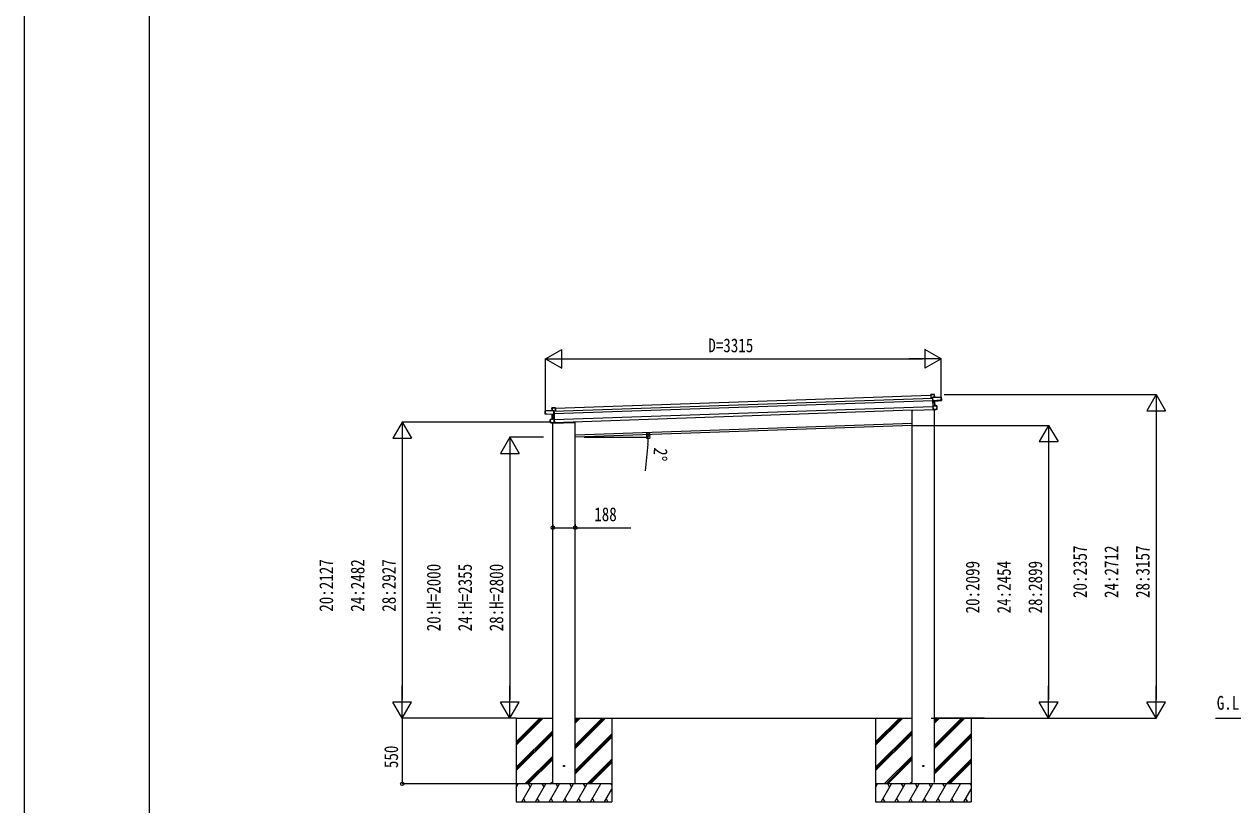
# Model space of a CAD drawing. Units: millimetres, scale not verified. Extents: x -14718 to 14718, y -10395 to 10395.
# Drawn here: x -14718 to -4592, y -6541 to 0 of the extents above; entities that cross this region are included whole.
import ezdxf
from ezdxf.enums import TextEntityAlignment as Align

# ---------------------------------------------------------------- set-up
doc = ezdxf.new("R2010")
doc.units = ezdxf.units.MM
doc.header["$LTSCALE"] = 40
for name, color, linetype, lineweight in [('0-4_YKK_13', 120, 'Continuous', 18), ('0-5_YKK_A1', 120, 'Continuous', 18), ('0-6_YKK_D', 200, 'Continuous', 18)]:
    doc.layers.add(name, color=color, linetype=linetype, lineweight=lineweight)
doc.layers.add('0-7_YKK_ZWAK', color=134, linetype='Continuous')
doc.styles.add('ＭＳ ゴシック', font='')
doc.styles.get('ＭＳ ゴシック').set_extended_font_data('MS Gothic')

msp = doc.modelspace()

# ---------------------------------------------------------------- linework, layer by layer
at = {"layer": '0-4_YKK_13'}
for p, q in [((-7122.14, -3104.7), (-7121.34, -3103.84)), ((-7122.14, -3104.7), (-7121.25, -3130.18)), ((-7121.25, -3130.18), (-7120.31, -3130.15)), ((-7120.31, -3130.15), (-7121.21, -3104.17)), ((-7092.69, -3102.67), (-7121.17, -3103.67)), ((-7106.76, -3129.68), (-7120.31, -3130.15)), ((-7106.38, -3126.96), (-7106.84, -3127.44)), ((-7106.84, -3127.44), (-7106.81, -3128.18)), ((-7106.81, -3128.18), (-7106.01, -3127.32)), ((-7106.81, -3128.18), (-7105.85, -3155.55)), ((-7104.88, -3156.42), (-7105.89, -3127.65)), ((-7033.89, -3124.63), (-7105.64, -3127.14)), ((-7092.64, -3103.17), (-7092.17, -3103.15)), ((-7091.37, -3126.14), (-7092.17, -3103.15)), ((-7091.84, -3126.16), (-7091.37, -3126.14)), ((-7033.37, -3125.11), (-7033.84, -3125.13)), ((-7032.6, -3147.1), (-7033.37, -3125.11)), ((-10352.36, -3240.51), (-10280.61, -3238)), ((-10295.25, -3215), (-10295.72, -3215.01)), ((-10294.91, -3238), (-10295.72, -3215.01)), ((-10295.23, -3214.5), (-10266.75, -3213.5)), ((-10294.44, -3237.98), (-10294.91, -3238)), ((-10279.32, -3267.27), (-10280.33, -3238.49)), ((-10279.37, -3238.96), (-10280.23, -3238.16)), ((-10279.88, -3237.77), (-10279.4, -3238.22)), ((-10279.4, -3238.22), (-10279.37, -3238.96)), ((-10279.37, -3238.96), (-10278.41, -3266.33)), ((-10279.32, -3240.46), (-10265.77, -3239.98)), ((-10265.77, -3239.98), (-10266.68, -3214)), ((-10265.72, -3214.47), (-10266.57, -3213.67)), ((-10264.83, -3239.95), (-10265.77, -3239.98)), ((-10265.72, -3214.47), (-10264.83, -3239.95)), ((-7277.92, -3232.42), (-7277.47, -3234.04)), ((-7087.43, -3231.28), (-7272.48, -3237.7)), ((-7104.88, -3156.42), (-7105.85, -3155.55)), ((-7105.85, -3155.55), (-7105.76, -3158.16)), ((-7104.79, -3159.02), (-7105.76, -3158.16)), ((-7105.76, -3158.16), (-7104.37, -3198.09)), ((-7104.79, -3159), (-7104.88, -3156.42)), ((-7090.24, -3157.64), (-7104.79, -3159)), ((-7104.79, -3159.02), (-7104.32, -3159.46)), ((-7103.48, -3196.61), (-7104.79, -3159.02)), ((-7103.59, -3197.26), (-7104.37, -3198.09)), ((-7104.37, -3198.09), (-7103.28, -3229.17)), ((-7104.32, -3159.46), (-7090.22, -3158.14)), ((-7088.87, -3197), (-7103.48, -3196.61)), ((-7103.33, -3196.97), (-7103.46, -3197.11)), ((-7071.32, -3197.95), (-7103.46, -3197.11)), ((-7102.33, -3229.58), (-7103.44, -3197.61)), ((-7102.45, -3229.94), (-7103.28, -3229.17)), ((-7077.84, -3227.22), (-7102.33, -3229.58)), ((-7090.22, -3158.14), (-7088.87, -3197)), ((-7088.4, -3197.04), (-7089.76, -3158.09)), ((-7089.42, -3157.59), (-7032.9, -3152.14)), ((-7088.79, -3228.77), (-7088.43, -3231.31)), ((-7087.79, -3228.68), (-7087.43, -3231.28)), ((-7070.41, -3223.97), (-7077.94, -3224.23)), ((-7077.84, -3227.22), (-7077.94, -3224.23)), ((-7077.82, -3227.72), (-7070.31, -3226.99)), ((-7071.31, -3198.45), (-7070.84, -3198.44)), ((-7069.95, -3223.95), (-7070.84, -3198.44)), ((-7070.41, -3223.97), (-7069.95, -3223.95)), ((-7069.86, -3226.48), (-7069.95, -3223.95)), ((-7033.07, -3147.12), (-7040.6, -3147.38)), ((-7040.49, -3150.4), (-7040.6, -3147.38)), ((-7033.07, -3147.12), (-7032.6, -3147.1)), ((-7032.97, -3150.04), (-7032.9, -3152.14)), ((-7032.52, -3149.53), (-7032.6, -3147.1)), ((-7032.45, -3151.63), (-7032.52, -3149.53)), ((-10352.84, -3241.02), (-10352.37, -3241.01)), ((-10352.07, -3263.01), (-10352.84, -3241.02)), ((-10351.61, -3262.99), (-10352.07, -3263.01)), ((-10351.99, -3265.44), (-10352.07, -3263.01)), ((-10351.92, -3267.54), (-10351.99, -3265.44)), ((-10351.61, -3262.99), (-10344.08, -3262.73)), ((-10351.5, -3265.92), (-10351.43, -3268.02)), ((-10294.66, -3269.51), (-10351.43, -3268.02)), ((-10343.97, -3265.75), (-10344.08, -3262.73)), ((-10309.89, -3311.54), (-10310.35, -3311.55)), ((-10309.46, -3337.07), (-10310.35, -3311.55)), ((-10309.9, -3311.04), (-10277.9, -3307.96)), ((-10308.99, -3337.05), (-10309.46, -3337.07)), ((-10309.38, -3339.6), (-10309.46, -3337.07)), ((-10308.99, -3337.05), (-10301.47, -3336.79)), ((-10301.35, -3340.28), (-10308.89, -3340.08)), ((-10301.36, -3339.78), (-10301.47, -3336.79)), ((-10301.36, -3339.78), (-10276.77, -3340.42)), ((-10292.94, -3308.93), (-10294.3, -3269.99)), ((-10293.84, -3269.51), (-10279.23, -3269.85)), ((-10279.67, -3270.34), (-10293.83, -3270)), ((-10293.83, -3270), (-10292.47, -3308.86)), ((-10292.47, -3308.86), (-10277.92, -3307.46)), ((-10290.96, -3343.15), (-10105.89, -3336.64)), ((-10279.23, -3269.87), (-10279.67, -3270.34)), ((-10279.32, -3267.27), (-10278.41, -3266.33)), ((-10279.23, -3269.85), (-10279.32, -3267.27)), ((-10279.23, -3269.87), (-10278.32, -3268.94)), ((-10277.92, -3307.46), (-10279.23, -3269.87)), ((-10278.41, -3266.33), (-10278.32, -3268.94)), ((-10278.32, -3268.94), (-10276.93, -3308.87)), ((-10278.05, -3307.83), (-10277.9, -3307.96)), ((-10276.77, -3340.42), (-10277.89, -3308.46)), ((-10277.76, -3308.09), (-10276.93, -3308.87)), ((-10276.93, -3308.87), (-10275.84, -3339.95)), ((-10276.62, -3340.78), (-10275.84, -3339.95)), ((-10100.83, -3331.01), (-10101.17, -3332.64)), ((-10290.88, -3342), (-10290.96, -3343.15)), ((-10289.88, -3342.03), (-10289.96, -3343.11))]:
    msp.add_line(p, q, dxfattribs=at)
for points in [[(-7121.17, -3103.67), (-7121.19, -3103.68), (-7121.22, -3103.71), (-7121.27, -3103.77), (-7121.34, -3103.84)], [(-7121.21, -3104.17), (-7092.64, -3103.17), (-7091.84, -3126.16), (-7105.69, -3126.64)], [(-7105.89, -3127.65), (-7033.84, -3125.13), (-7033.07, -3147.12)], [(-10280.33, -3238.49), (-10352.37, -3241.01), (-10351.61, -3262.99)], [(-10266.68, -3214), (-10295.25, -3215), (-10294.44, -3237.98), (-10280.6, -3237.5)], [(-10266.75, -3213.5), (-10266.74, -3213.51), (-10266.7, -3213.55), (-10266.65, -3213.6), (-10266.57, -3213.67)], [(-7040.49, -3150.4), (-7104.88, -3156.42), (-7104.88, -3156.42)], [(-7103.46, -3197.11), (-7103.47, -3197.12), (-7103.49, -3197.15), (-7103.54, -3197.19), (-7103.59, -3197.26)], [(-7103.44, -3197.61), (-7071.31, -3198.45), (-7070.41, -3223.97)], [(-7102.45, -3229.94), (-7102.39, -3230), (-7102.35, -3230.04), (-7102.32, -3230.07), (-7102.31, -3230.08)], [(-7102.31, -3230.08), (-7077.82, -3227.72), (-7077.84, -3227.22)], [(-7089.82, -3158.1), (-7089.78, -3158.09), (-7089.76, -3158.09), (-7089.76, -3158.09)], [(-7089.42, -3157.59), (-7089.43, -3157.59), (-7089.43, -3157.59)], [(-7088.87, -3197), (-7088.77, -3197), (-7088.68, -3197.01), (-7088.6, -3197.02), (-7088.53, -3197.03), (-7088.47, -3197.03), (-7088.43, -3197.03), (-7088.4, -3197.04), (-7088.4, -3197.04)], [(-7040.49, -3150.4), (-7040.48, -3150.77), (-7032.97, -3150.04)], [(-10343.97, -3265.75), (-10343.96, -3266.12), (-10351.5, -3265.92)], [(-10343.97, -3265.75), (-10279.32, -3267.27), (-10279.32, -3267.27)], [(-10277.89, -3308.46), (-10309.89, -3311.54), (-10308.99, -3337.05)], [(-10276.75, -3340.92), (-10301.35, -3340.28), (-10301.36, -3339.78)], [(-10294.66, -3269.51), (-10294.66, -3269.51), (-10294.65, -3269.51)], [(-10294.23, -3269.99), (-10294.27, -3269.99), (-10294.29, -3269.99), (-10294.3, -3269.99)], [(-10292.47, -3308.86), (-10292.56, -3308.88), (-10292.65, -3308.89), (-10292.73, -3308.9), (-10292.8, -3308.91), (-10292.86, -3308.92), (-10292.9, -3308.93), (-10292.93, -3308.93), (-10292.94, -3308.93)], [(-10277.9, -3307.96), (-10277.89, -3307.97), (-10277.87, -3307.99), (-10277.82, -3308.03), (-10277.76, -3308.09)], [(-10276.62, -3340.78), (-10276.68, -3340.84), (-10276.72, -3340.88), (-10276.74, -3340.91), (-10276.75, -3340.92)]]:
    msp.add_lwpolyline(points, dxfattribs=at)
for centre in [(-10194.83, -6215.59), (-7184.17, -6215.59)]:
    msp.add_circle(centre, 5, dxfattribs=at)
for centre, radius, start, end in [((-7104.19, -3124.8), 3.08, 224.50749, 234.22646), ((-7105.65, -3127.64), 1, 92, 137), ((-7099.5, -3133.36), 8.88, 136.94482, 137.18495), ((-7105.62, -3127.64), 0.5, 92, 137), ((-7103.61, -3126.69), 2.08, 178.55929, 192.42625), ((-7092.67, -3103.17), 0.5, 2, 92), ((-7094.71, -3103.12), 2.07, 358.55048, 12.44867), ((-7089.77, -3126.21), 2.08, 178.55929, 192.42625), ((-7090.87, -3126.12), 0.5, 182, 272), ((-7033.87, -3125.13), 0.5, 2, 92), ((-7035.92, -3125.08), 2.08, 358.55929, 12.42625), ((-10295.22, -3215), 0.5, 92, 182), ((-10295.41, -3238.02), 0.5, 272, 2), ((-10293.19, -3214.8), 2.07, 171.55133, 185.44952), ((-10296.51, -3238.18), 2.08, 351.57375, 5.44071), ((-10282.66, -3237.7), 2.08, 351.57375, 5.44071), ((-10280.59, -3238.5), 0.5, 47, 92), ((-10280.56, -3238.5), 1, 47, 92), ((-10282.22, -3235.77), 3.08, 309.77354, 319.49251), ((-10286.3, -3244.64), 8.88, 46.81505, 47.05517), ((-7272.65, -3232.7), 5, 195.5, 272), ((-7087.97, -3157.81), 2.28, 175.72193, 188.26437), ((-7089.34, -3158.06), 0.483, 101.4924, 184.59913), ((-7089.26, -3158.07), 0.5, 95.5, 182), ((-7086.81, -3197.17), 2.07, 175.06677, 188.93323), ((-7087.9, -3197.02), 0.5, 182, 268.5), ((-7071.34, -3198.45), 0.5, 2, 88.5), ((-7073.36, -3198.28), 2.07, 355.06602, 8.93398), ((-7070.36, -3226.5), 0.5, 275.5, 2), ((-7032.95, -3151.65), 0.5, 275.5, 2), ((-10352.34, -3241.01), 0.5, 92, 182), ((-10350.31, -3240.81), 2.08, 171.57375, 185.44071), ((-10351.42, -3267.52), 0.5, 182, 268.5), ((-10309.86, -3311.54), 0.5, 95.5, 182), ((-10307.84, -3311.22), 2.07, 175.06602, 188.93398), ((-10308.88, -3339.58), 0.5, 182, 268.5), ((-10294.8, -3270), 0.5, 2, 88.5), ((-10294.72, -3269.99), 0.483, 359.40087, 82.5076), ((-10296.1, -3269.83), 2.28, 355.73562, 8.27807), ((-10293.44, -3308.95), 0.5, 275.5, 2), ((-10294.51, -3309.18), 2.07, 355.06677, 8.93323), ((-10106.07, -3331.65), 5, 272, 348.5)]:
    msp.add_arc(centre, radius, start, end, dxfattribs=at)
for centre, major_axis, ratio, start_param, end_param in [((-7121.69, -3104.18), (-0.017, 0.5), 0.944124, 4.71238898, 5.42585015), ((-7106.36, -3127.66), (-0.017, 0.5), 0.944124, 4.71238898, 5.42585015), ((-10279.86, -3238.48), (-0.017, 0.5), 0.944124, 0.85733516, 1.57079633), ((-10266.2, -3213.98), (-0.017, 0.5), 0.944124, 0.85733516, 1.57079633), ((-7104.3, -3159.46), (0.488, -0.456), 0.023136, 3.16478273, 4.68830004), ((-7103.92, -3197.6), (-0.196, 0.467), 0.921944, 4.3224851, 5.1060198), ((-7103, -3196.62), (-0.196, 0.467), 0.921944, 1.18089244, 1.96442714), ((-7102.8, -3229.62), (0.163, 0.48), 0.921944, 4.31875817, 5.10229286), ((-7090.3, -3157.69), (0.997, 0.096), 0.043579, 0.51190197, 1.5070393), ((-7090.25, -3158.19), (0.498, 0.079), 0.086186, 0.49147269, 1.49908743), ((-7090.3, -3157.69), (0.997, 0.096), 0.043579, 0.50900782, 0.51190197), ((-7033.02, -3149.55), (0.017, -0.5), 0.999045, 0.06102831, 1.57079633), ((-10351.49, -3265.42), (0.017, -0.5), 0.999045, 4.71238898, 6.222157), ((-10293.78, -3269.55), (-1, 0.03), 0.043579, 4.77614601, 5.77128334), ((-10293.78, -3269.55), (-1, 0.03), 0.043579, 5.77128334, 5.77417749), ((-10293.79, -3270.05), (-0.502, 0.044), 0.086186, 4.78409788, 5.79171262), ((-10279.69, -3270.34), (-0.455, -0.489), 0.023136, 1.59488526, 3.11840257), ((-10278.39, -3307.5), (0.163, 0.48), 0.921944, 4.31875817, 5.10229286), ((-10277.41, -3308.41), (0.163, 0.48), 0.921944, 1.17716551, 1.96070021), ((-10276.3, -3340.43), (-0.196, 0.467), 0.921944, 1.18089244, 1.96442714)]:
    msp.add_ellipse(centre, major_axis=major_axis, ratio=ratio, start_param=start_param, end_param=end_param, dxfattribs=at)
at = {"layer": '0-5_YKK_A1'}
for p, q in [((-10279.22, -3243.17), (-7106.66, -3132.39)), ((-10265.6, -3217.69), (-7122.03, -3107.91)), ((-10278.52, -3263.17), (-7105.96, -3152.38)), ((-10276.78, -3313.14), (-7104.22, -3202.35)), ((-10275.94, -3337.12), (-7277.92, -3232.43)), ((-7277.92, -6355.04), (-7277.92, -3232.42)), ((-7089.92, -6355.04), (-7089.92, -3228.88)), ((-10101.08, -6365.59), (-10101.08, -3331.01)), ((-10289.08, -6365.59), (-10289.08, -3342.06)), ((-10100.83, -3440.57), (-7277.92, -3341.99)), ((-7277.92, -3362.01), (-10100.83, -3460.59)), ((-10595.83, -5815.59), (-10288.83, -5815.64)), ((-10594.83, -5815.59), (-10594.83, -6515.58)), ((-10594.83, -6042.22), (-10368.2, -5815.59)), ((-10594.83, -6013.93), (-10396.49, -5815.59)), ((-10594.83, -6028.07), (-10382.4, -5815.64)), ((-10101.08, -5815.59), (-7277.92, -5815.59)), ((-10100.83, -5856.58), (-10059.83, -5815.59)), ((-10100.83, -5842.44), (-10073.98, -5815.59)), ((-10100.83, -5828.3), (-10088.12, -5815.59)), ((-10100.83, -6068.72), (-9847.74, -5815.62)), ((-10100.83, -6054.57), (-9861.88, -5815.63)), ((-10100.83, -6040.43), (-9876.03, -5815.63)), ((-9794.83, -5815.59), (-9794.83, -6515.58)), ((-7583.92, -5815.59), (-7583.92, -6515.58)), ((-7583.92, -6042.22), (-7357.29, -5815.59)), ((-7583.92, -6013.93), (-7385.57, -5815.59)), ((-7583.92, -6028.07), (-7371.49, -5815.64)), ((-7089.92, -5856.58), (-7048.92, -5815.59)), ((-7089.92, -5842.44), (-7063.06, -5815.59)), ((-7089.92, -5828.3), (-7077.2, -5815.59)), ((-7089.92, -6068.72), (-6836.83, -5815.62)), ((-7089.92, -6054.57), (-6850.97, -5815.63)), ((-7089.92, -6040.43), (-6865.11, -5815.63)), ((-6671.28, -5815.64), (-7089.92, -5815.64)), ((-6783.92, -5815.59), (-6783.92, -6515.58)), ((-4737.37, -5815.59), (-3552.14, -5815.59)), ((-10594.83, -6226.06), (-10288.83, -5920.06)), ((-10594.83, -6240.2), (-10288.83, -5934.21)), ((-10594.83, -6254.35), (-10288.83, -5948.35)), ((-10100.83, -6252.56), (-9794.83, -5946.56)), ((-10100.83, -6266.7), (-9794.83, -5960.71)), ((-7583.92, -6226.06), (-7277.92, -5920.06)), ((-7583.92, -6240.2), (-7277.92, -5934.21)), ((-7583.92, -6254.35), (-7277.92, -5948.35)), ((-7089.92, -6252.56), (-6783.92, -5946.56)), ((-7089.92, -6266.7), (-6783.92, -5960.71)), ((-10100.83, -6280.85), (-9794.83, -5974.85)), ((-7089.92, -6280.85), (-6783.92, -5974.85)), ((-10522.23, -6365.59), (-10288.83, -6132.2)), ((-10508.08, -6365.59), (-10288.83, -6146.34)), ((-10493.94, -6365.59), (-10288.83, -6160.48)), ((-10001.73, -6365.59), (-9794.83, -6158.7)), ((-9987.58, -6365.59), (-9794.83, -6172.84)), ((-7511.31, -6365.59), (-7277.92, -6132.2)), ((-7497.17, -6365.59), (-7277.92, -6146.34)), ((-7483.02, -6365.59), (-7277.92, -6160.48)), ((-6990.81, -6365.59), (-6783.92, -6158.7)), ((-6976.67, -6365.59), (-6783.92, -6172.84)), ((-9973.44, -6365.59), (-9794.83, -6186.98)), ((-6962.52, -6365.59), (-6783.92, -6186.98)), ((-10594.83, -6394.53), (-10578.12, -6365.58)), ((-9794.83, -6365.59), (-10594.83, -6365.59)), ((-10549.26, -6515.58), (-10462.65, -6365.58)), ((-10477.65, -6391.57), (-10492.66, -6365.58)), ((-10433.79, -6515.58), (-10347.18, -6365.58)), ((-10362.18, -6391.57), (-10377.19, -6365.58)), ((-10318.32, -6515.58), (-10231.71, -6365.58)), ((-10310.09, -6365.59), (-10288.83, -6344.33)), ((-10246.72, -6391.57), (-10261.72, -6365.59)), ((-10202.85, -6515.58), (-10116.24, -6365.59)), ((-10131.24, -6391.57), (-10146.25, -6365.58)), ((-10087.38, -6515.58), (-10000.77, -6365.59)), ((-10015.77, -6391.57), (-10030.77, -6365.58)), ((-9971.91, -6515.58), (-9885.3, -6365.59)), ((-9794.83, -6374.25), (-9799.83, -6365.58)), ((-7583.92, -6394.53), (-7567.21, -6365.58)), ((-6783.92, -6365.59), (-7583.92, -6365.59)), ((-7538.34, -6515.58), (-7451.74, -6365.58)), ((-7466.74, -6391.57), (-7481.74, -6365.58)), ((-7422.87, -6515.58), (-7336.27, -6365.58)), ((-7351.27, -6391.57), (-7366.27, -6365.58)), ((-7307.4, -6515.58), (-7220.8, -6365.58)), ((-7299.18, -6365.59), (-7277.92, -6344.33)), ((-7235.8, -6391.57), (-7250.8, -6365.59)), ((-7191.93, -6515.58), (-7105.33, -6365.59)), ((-7120.33, -6391.57), (-7135.33, -6365.58)), ((-7076.46, -6515.58), (-6989.86, -6365.59)), ((-7004.86, -6391.57), (-7019.86, -6365.58)), ((-6960.99, -6515.58), (-6874.39, -6365.59)), ((-6783.92, -6374.25), (-6788.92, -6365.58)), ((-10593.13, -6391.57), (-10594.83, -6388.61)), ((-9856.44, -6515.58), (-9794.83, -6408.89)), ((-7582.21, -6391.57), (-7583.92, -6388.61)), ((-6845.52, -6515.58), (-6783.92, -6408.89)), ((-10594.83, -6515.58), (-9794.83, -6515.58)), ((-10534.26, -6489.61), (-10519.26, -6515.58)), ((-10418.79, -6489.61), (-10403.79, -6515.58)), ((-10303.32, -6489.61), (-10288.32, -6515.58)), ((-10187.85, -6489.6), (-10172.85, -6515.58)), ((-10072.38, -6489.61), (-10057.38, -6515.58)), ((-9956.91, -6489.61), (-9941.91, -6515.58)), ((-9841.44, -6489.61), (-9826.44, -6515.58)), ((-7583.92, -6515.58), (-6783.92, -6515.58)), ((-7523.34, -6489.61), (-7508.34, -6515.58)), ((-7407.87, -6489.61), (-7392.87, -6515.58)), ((-7292.4, -6489.61), (-7277.4, -6515.58)), ((-7176.93, -6489.6), (-7161.93, -6515.58)), ((-7061.46, -6489.61), (-7046.46, -6515.58)), ((-6945.99, -6489.61), (-6930.99, -6515.58)), ((-6830.52, -6489.61), (-6815.52, -6515.58))]:
    msp.add_line(p, q, dxfattribs=at)
at = {"layer": '0-6_YKK_D'}
for p, q in [((-10349.69, -2803.59), (-10213.72, -2725.09)), ((-10213.72, -2882.09), (-10213.72, -2725.09)), ((-7034.69, -2803.59), (-7170.65, -2725.09)), ((-7170.65, -2725.09), (-7170.65, -2882.09)), ((-10349.69, -3244.44), (-10349.69, -2802.59)), ((-10349.69, -2803.59), (-10213.72, -2882.09)), ((-10349.69, -2803.59), (-10077.75, -2803.59)), ((-10192.69, -2803.59), (-7191.69, -2803.59)), ((-7034.69, -2803.59), (-7306.62, -2803.59)), ((-7034.69, -2803.59), (-7170.65, -2882.09)), ((-7034.69, -3148.1), (-7034.69, -2802.59)), ((-7009.81, -3103.59), (-5233.69, -3103.59)), ((-5234.69, -3103.59), (-5313.19, -3239.55)), ((-5234.69, -3103.59), (-5156.19, -3239.55)), ((-5234.69, -3103.59), (-5234.69, -3375.52)), ((-5313.19, -3239.55), (-5156.19, -3239.55)), ((-11549.69, -3333.51), (-11628.19, -3469.48)), ((-10302.47, -3333.51), (-11550.69, -3333.51)), ((-11549.69, -3333.51), (-11471.19, -3469.48)), ((-11549.69, -3333.51), (-11549.69, -3605.44)), ((-5234.69, -3260.59), (-5234.69, -5658.64)), ((-7276.92, -3362.01), (-6133.69, -3362.01)), ((-6134.69, -3362.01), (-6213.19, -3497.97)), ((-6134.69, -3362.01), (-6056.19, -3497.97)), ((-6134.69, -3362.01), (-6134.69, -3633.94)), ((-11628.19, -3469.48), (-11471.19, -3469.48)), ((-11549.69, -3490.51), (-11549.69, -5658.59)), ((-10649.69, -3460.59), (-10728.19, -3596.55)), ((-10367.05, -3460.59), (-10650.69, -3460.59)), ((-10649.69, -3460.59), (-10571.19, -3596.55)), ((-10649.69, -3460.59), (-10649.69, -3732.52)), ((-10026.47, -3460.59), (-9488.56, -3460.59)), ((-9492.46, -3520.01), (-9514.31, -3743.75)), ((-6213.19, -3497.97), (-6056.19, -3497.97)), ((-6134.69, -3519.01), (-6134.69, -5658.64)), ((-10728.19, -3596.55), (-10571.19, -3596.55)), ((-10649.69, -3617.59), (-10649.69, -5658.59)), ((-10288.83, -4192.72), (-10288.83, -4219.96)), ((-10100.83, -4190.77), (-10100.83, -4219.96)), ((-11549.69, -5815.59), (-11549.69, -5543.65)), ((-10649.69, -5815.59), (-10649.69, -5543.65)), ((-6134.69, -5815.64), (-6134.69, -5543.71)), ((-5234.69, -5815.64), (-5234.69, -5543.71)), ((-11549.69, -5815.59), (-11628.19, -5679.62)), ((-11471.19, -5679.62), (-11628.19, -5679.62)), ((-11549.69, -5815.59), (-11471.19, -5679.62)), ((-10649.69, -5815.59), (-10728.19, -5679.62)), ((-10571.19, -5679.62), (-10728.19, -5679.62)), ((-10649.69, -5815.59), (-10571.19, -5679.62)), ((-6134.69, -5815.64), (-6213.19, -5679.68)), ((-6056.19, -5679.68), (-6213.19, -5679.68)), ((-6134.69, -5815.64), (-6056.19, -5679.68)), ((-5234.69, -5815.64), (-5313.19, -5679.68)), ((-5156.19, -5679.68), (-5313.19, -5679.68)), ((-5234.69, -5815.64), (-5156.19, -5679.68)), ((-10595.83, -5815.59), (-11550.69, -5815.59)), ((-10595.83, -5815.59), (-11550.69, -5815.59)), ((-11549.69, -5815.59), (-11549.69, -6365.59)), ((-10595.83, -5815.59), (-10650.69, -5815.59)), ((-7118.68, -5815.64), (-6133.69, -5815.64)), ((-7118.68, -5815.64), (-5233.69, -5815.64)), ((-10595.83, -6365.59), (-11550.69, -6365.59))]:
    msp.add_line(p, q, dxfattribs=at)
msp.add_lwpolyline([(-10288.83, -4218.96), (-10100.83, -4218.96), (-9636.03, -4218.96)], dxfattribs=at)
for centre in [(-9489.93, -3439.25), (-9489.56, -3460.59), (-10288.83, -4218.96), (-10100.83, -4218.96), (-11549.69, -6365.59)]:
    msp.add_circle(centre, 14.88, dxfattribs=at)
for start, end in [(0, 2), (354.42074, 0)]:
    msp.add_arc((-10100.83, -3460.59), 611.27, start, end, dxfattribs=at)
at = {"layer": '0-7_YKK_ZWAK'}
msp.add_line((-13667.43, -8837.5), (-13667.43, 9712.5), dxfattribs=at)
msp.add_lwpolyline([(-14717.5, -10395), (14717.5, -10395), (14717.5, 10395), (-14717.5, 10395)], close=True, dxfattribs=at)

# ---------------------------------------------------------------- texts
at = {"layer": '0-5_YKK_A1', "style": 'ＭＳ ゴシック', "width": 0.8}
msp.add_text('G.L', height=115.5, dxfattribs=at).set_placement((-4726.34, -5778.7), align=Align.BOTTOM_LEFT)
at = {"layer": '0-6_YKK_D', "style": 'ＭＳ ゴシック', "width": 0.8}
for s, p in [('D=3315', (-8986.19, -2783.59)), ('188', (-9941.63, -4198.96))]:
    msp.add_text(s, height=115.5, dxfattribs=at).set_placement(p, align=Align.BOTTOM_LEFT)
for s, rotation, p in [('2°', 264.421, (-9474.5, -3541.86)), ('20:2357', 90, (-5779.69, -4808.21)), ('24:2712', 90, (-5517.19, -4808.21)), ('28:3157', 90, (-5254.69, -4808.21)), ('20:2127', 90, (-12094.69, -4923.15)), ('24:2482', 90, (-11832.19, -4923.15)), ('28:2927', 90, (-11569.69, -4923.15)), ('20:H=2000', 90, (-11194.69, -5087.49)), ('24:H=2355', 90, (-10932.19, -5087.49)), ('28:H=2800', 90, (-10669.69, -5087.49)), ('20:2099', 90, (-6679.69, -4937.43)), ('24:2454', 90, (-6417.19, -4937.43)), ('28:2899', 90, (-6154.69, -4937.43)), ('550', 90, (-11550.69, -6233.39))]:
    msp.add_text(s, height=115.5, rotation=rotation, dxfattribs=at).set_placement(p, align=Align.BOTTOM_LEFT)

doc.saveas('drawing.dxf')
